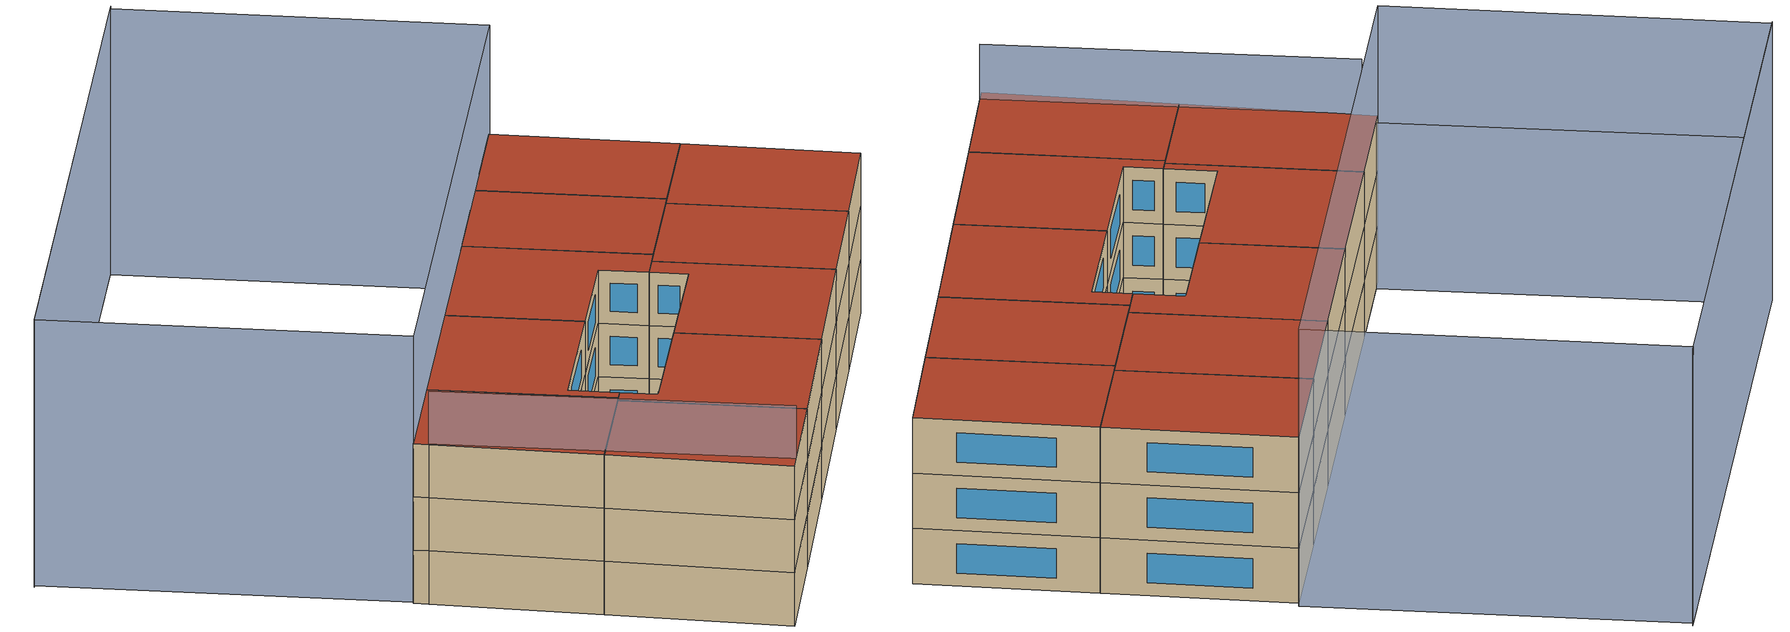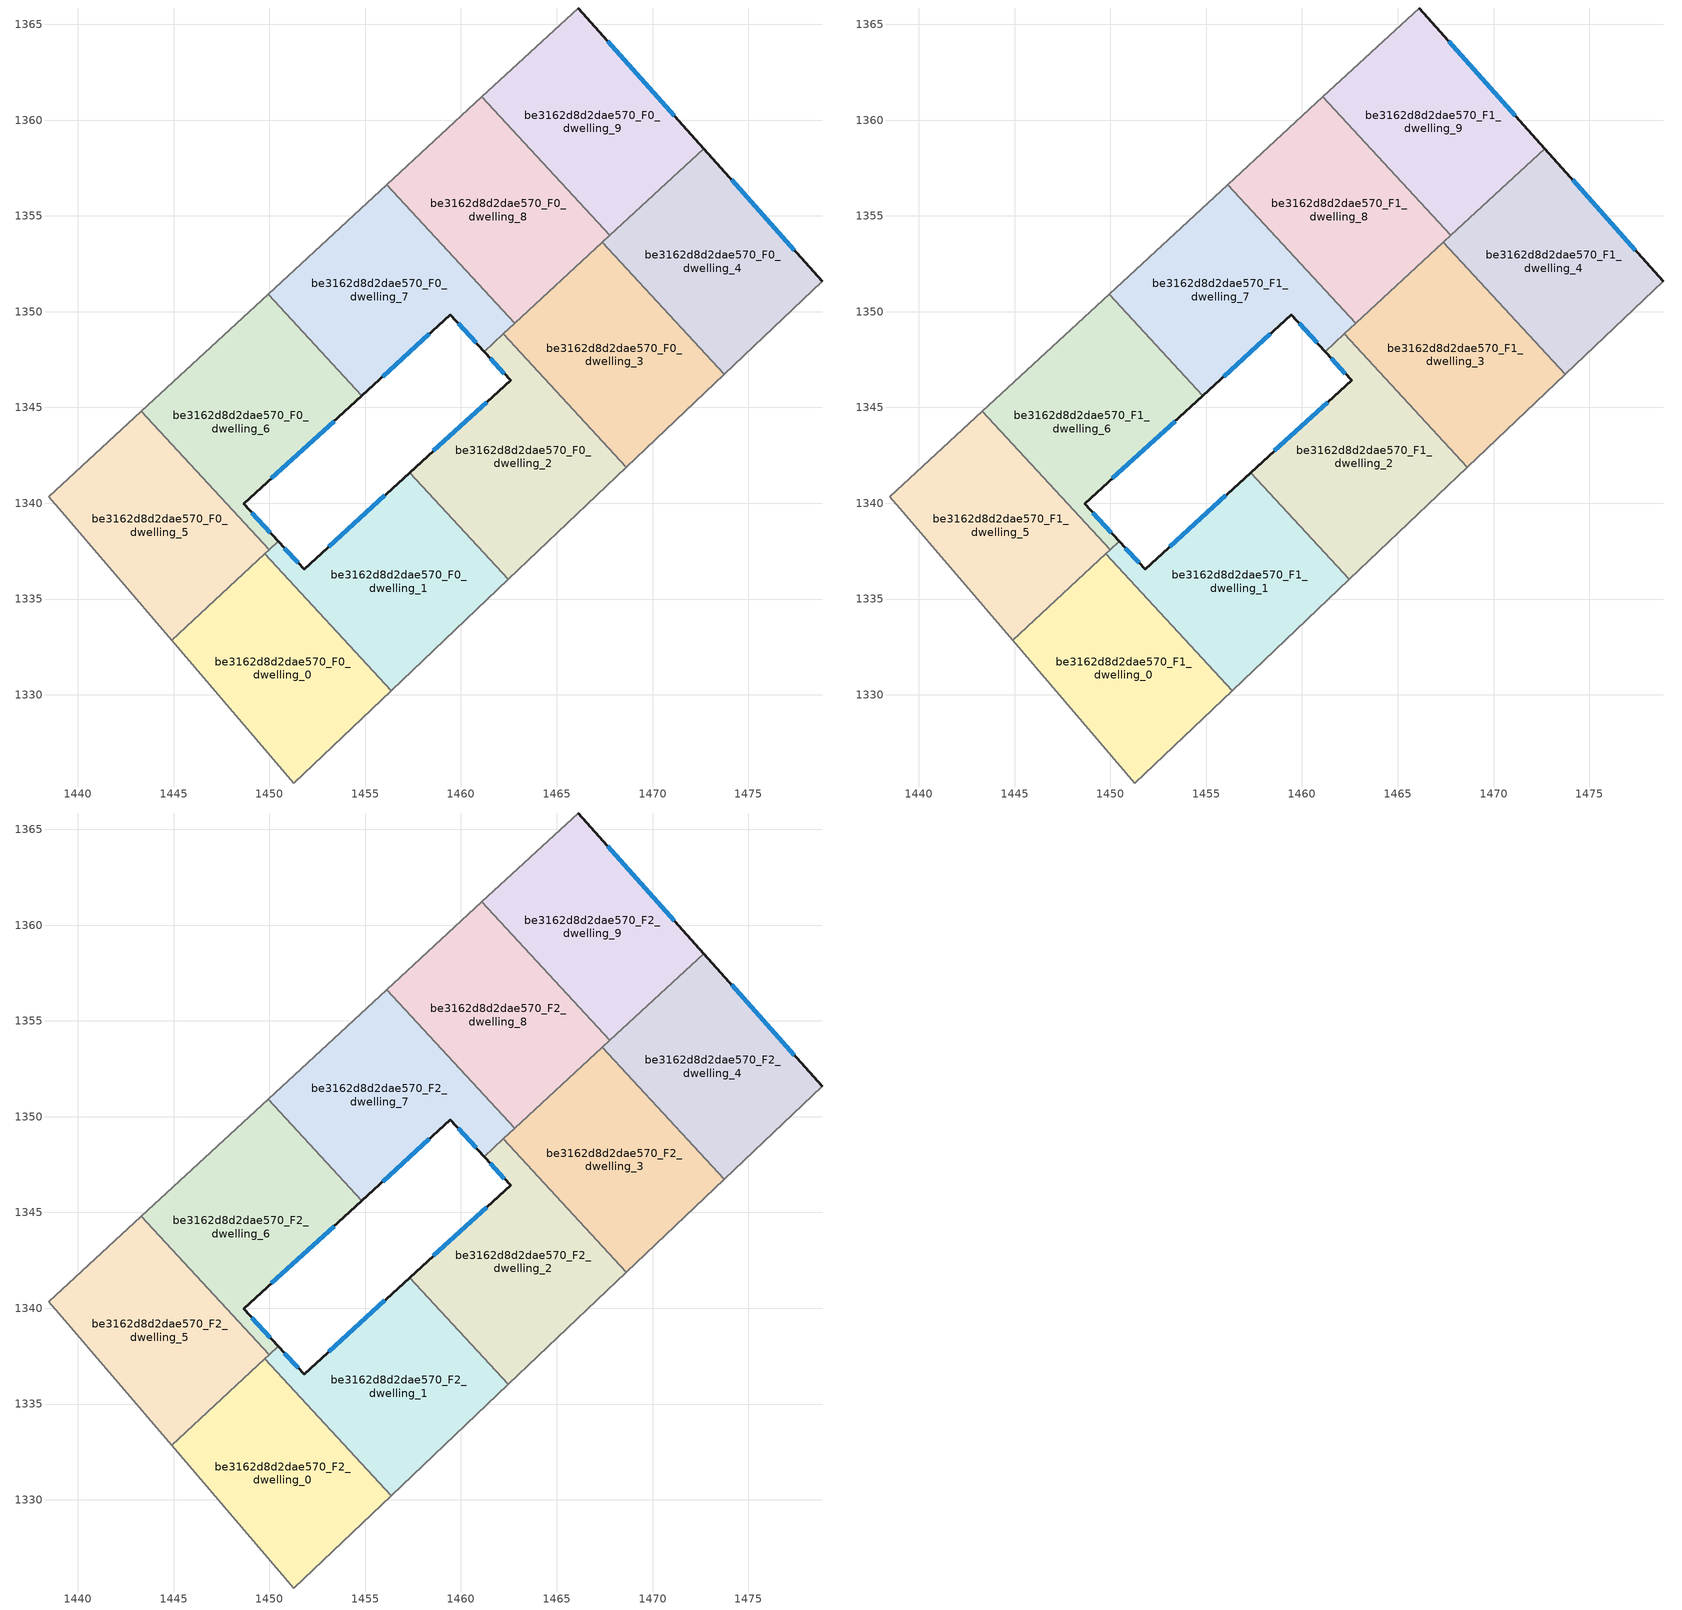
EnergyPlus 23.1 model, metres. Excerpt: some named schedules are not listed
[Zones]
be3162d8d2dae570_F0_dwelling_0
 floor ground (EU_floor_Construction): 1449.77,1337.36 1456.36,1330.22 1451.28,1325.4 1444.89,1332.86 z0
 wall adiabatic (EU_wall_Construction): 1444.89,1332.86 1451.28,1325.4 1456.36,1330.22 z0:3
 wall to be3162d8d2dae570_F0_dwelling_1 (EU_wall_Construction): 1456.36,1330.22 1449.77,1337.36 z0:3
 wall to be3162d8d2dae570_F0_dwelling_5 (EU_wall_Construction): 1449.76,1337.36 1444.89,1332.86 z0:3
be3162d8d2dae570_F0_dwelling_1
 floor ground (EU_floor_Construction): 1457.33,1341.6 1462.47,1336.02 1456.36,1330.22 1449.77,1337.36 1450.47,1338.01 1451.81,1336.55 z0
 wall outside (EU_wall_Construction): 1457.33,1341.6 1451.81,1336.55 1450.47,1338.01 z0:3
 wall to be3162d8d2dae570_F0_dwelling_2 (EU_wall_Construction): 1462.47,1336.02 1457.33,1341.6 z0:3
 wall adiabatic (EU_wall_Construction): 1456.36,1330.22 1462.47,1336.02 z0:3
 wall to be3162d8d2dae570_F0_dwelling_6 (EU_wall_Construction): 1450.47,1338.01 1449.99,1337.57 z0:3
 wall to be3162d8d2dae570_F0_dwelling_5 (EU_wall_Construction): 1449.99,1337.57 1449.76,1337.36 z0:3
 window (EU_Window_Construction): 1451.49,1336.89 1450.78,1337.67 / 1456.03,1340.41 1453.1,1337.74 z0.7:2.3
be3162d8d2dae570_F0_dwelling_2
 floor ground (EU_floor_Construction): 1462.2,1348.84 1468.63,1341.87 1462.47,1336.02 1457.33,1341.6 1462.59,1346.41 1461.2,1347.92 z0
 wall outside (EU_wall_Construction): 1461.2,1347.92 1462.59,1346.41 1457.33,1341.6 z0:3
 wall to be3162d8d2dae570_F0_dwelling_3 (EU_wall_Construction): 1468.63,1341.87 1462.2,1348.84 z0:3
 wall adiabatic (EU_wall_Construction): 1462.47,1336.02 1468.63,1341.87 z0:3
 wall to be3162d8d2dae570_F0_dwelling_7 (EU_wall_Construction): 1462.2,1348.84 1461.2,1347.92 z0:3
 window (EU_Window_Construction): 1461.35,1345.28 1458.56,1342.73 / 1461.53,1347.56 1462.26,1346.77 z0.7:2.3
be3162d8d2dae570_F0_dwelling_3
 floor ground (EU_floor_Construction): 1467.38,1353.62 1473.75,1346.73 1468.63,1341.87 1462.2,1348.84 z0
 wall to be3162d8d2dae570_F0_dwelling_4 (EU_wall_Construction): 1473.75,1346.73 1467.38,1353.62 z0:3
 wall adiabatic (EU_wall_Construction): 1468.63,1341.87 1473.75,1346.73 z0:3
 wall to be3162d8d2dae570_F0_dwelling_8 (EU_wall_Construction): 1467.38,1353.62 1462.8,1349.4 z0:3
 wall to be3162d8d2dae570_F0_dwelling_7 (EU_wall_Construction): 1462.8,1349.39 1462.2,1348.84 z0:3
be3162d8d2dae570_F0_dwelling_4
 floor ground (EU_floor_Construction): 1472.67,1358.51 1478.86,1351.58 1473.75,1346.73 1467.38,1353.62 z0
 wall outside (EU_wall_Construction): 1478.86,1351.58 1472.67,1358.51 z0:3
 wall adiabatic (EU_wall_Construction): 1473.75,1346.73 1478.86,1351.58 z0:3
 wall to be3162d8d2dae570_F0_dwelling_9 (EU_wall_Construction): 1472.67,1358.51 1467.77,1353.98 z0:3
 wall to be3162d8d2dae570_F0_dwelling_8 (EU_wall_Construction): 1467.77,1353.98 1467.38,1353.62 z0:3
 window (EU_Window_Construction): 1477.41,1353.21 1474.12,1356.88 z0.7:2.3
be3162d8d2dae570_F0_dwelling_5
 floor ground (EU_floor_Construction): 1443.31,1344.8 1449.99,1337.57 1444.89,1332.86 1439,1339.74 1438.48,1340.34 z0
 wall adiabatic (EU_wall_Construction): 1443.31,1344.8 1438.48,1340.34 1439,1339.74 1444.89,1332.86 z0:3
 wall to be3162d8d2dae570_F0_dwelling_6 (EU_wall_Construction): 1449.99,1337.57 1443.31,1344.8 z0:3
be3162d8d2dae570_F0_dwelling_6
 floor ground (EU_floor_Construction): 1449.93,1350.92 1454.83,1345.62 1448.66,1339.98 1450.47,1338.01 1449.99,1337.57 1443.31,1344.8 z0
 wall outside (EU_wall_Construction): 1450.47,1338.01 1448.66,1339.98 1454.83,1345.62 z0:3
 wall adiabatic (EU_wall_Construction): 1449.93,1350.92 1443.31,1344.8 z0:3
 wall to be3162d8d2dae570_F0_dwelling_7 (EU_wall_Construction): 1454.83,1345.62 1449.93,1350.92 z0:3
 window (EU_Window_Construction): 1450.05,1338.47 1449.09,1339.51 / 1450.11,1341.3 1453.38,1344.29 z0.7:2.3
be3162d8d2dae570_F0_dwelling_7
 floor ground (EU_floor_Construction): 1456.12,1356.63 1462.8,1349.39 1461.2,1347.92 1459.43,1349.84 1454.83,1345.62 1449.93,1350.92 z0
 wall outside (EU_wall_Construction): 1454.83,1345.62 1459.43,1349.84 1461.2,1347.92 z0:3
 wall adiabatic (EU_wall_Construction): 1456.12,1356.63 1449.93,1350.92 z0:3
 wall to be3162d8d2dae570_F0_dwelling_8 (EU_wall_Construction): 1462.8,1349.39 1456.12,1356.63 z0:3
 window (EU_Window_Construction): 1459.85,1349.39 1460.79,1348.37 / 1455.91,1346.61 1458.35,1348.85 z0.7:2.3
be3162d8d2dae570_F0_dwelling_8
 floor ground (EU_floor_Construction): 1461.09,1361.21 1467.77,1353.98 1462.8,1349.39 1456.12,1356.63 z0
 wall adiabatic (EU_wall_Construction): 1461.09,1361.21 1456.12,1356.63 z0:3
 wall to be3162d8d2dae570_F0_dwelling_9 (EU_wall_Construction): 1467.77,1353.98 1461.09,1361.21 z0:3
be3162d8d2dae570_F0_dwelling_9
 floor ground (EU_floor_Construction): 1466.11,1365.85 1472.67,1358.51 1467.77,1353.98 1461.09,1361.21 z0
 wall outside (EU_wall_Construction): 1472.67,1358.51 1466.11,1365.85 z0:3
 wall adiabatic (EU_wall_Construction): 1466.11,1365.85 1461.09,1361.21 z0:3
 window (EU_Window_Construction): 1471.13,1360.23 1467.65,1364.13 z0.7:2.3
be3162d8d2dae570_F1_dwelling_0
 floor to be3162d8d2dae570_F0_dwelling_0 (EU_floor_Construction): 1449.77,1337.36 1456.36,1330.22 1451.28,1325.4 1444.89,1332.86 z3
 wall adiabatic (EU_wall_Construction): 1444.89,1332.86 1451.28,1325.4 1456.36,1330.22 z3:6
 wall to be3162d8d2dae570_F1_dwelling_1 (EU_wall_Construction): 1456.36,1330.22 1449.77,1337.36 z3:6
 wall to be3162d8d2dae570_F1_dwelling_5 (EU_wall_Construction): 1449.76,1337.36 1444.89,1332.86 z3:6
be3162d8d2dae570_F1_dwelling_1
 floor to be3162d8d2dae570_F0_dwelling_1 (EU_floor_Construction): 1457.33,1341.6 1462.47,1336.02 1456.36,1330.22 1449.77,1337.36 1450.47,1338.01 1451.81,1336.55 z3
 wall outside (EU_wall_Construction): 1457.33,1341.6 1451.81,1336.55 1450.47,1338.01 z3:6
 wall to be3162d8d2dae570_F1_dwelling_2 (EU_wall_Construction): 1462.47,1336.02 1457.33,1341.6 z3:6
 wall adiabatic (EU_wall_Construction): 1456.36,1330.22 1462.47,1336.02 z3:6
 wall to be3162d8d2dae570_F1_dwelling_6 (EU_wall_Construction): 1450.47,1338.01 1449.99,1337.57 z3:6
 wall to be3162d8d2dae570_F1_dwelling_5 (EU_wall_Construction): 1449.99,1337.57 1449.76,1337.36 z3:6
 window (EU_Window_Construction): 1451.49,1336.89 1450.78,1337.67 / 1456.03,1340.41 1453.1,1337.74 z3.7:5.3
be3162d8d2dae570_F1_dwelling_2
 floor to be3162d8d2dae570_F0_dwelling_2 (EU_floor_Construction): 1462.2,1348.84 1468.63,1341.87 1462.47,1336.02 1457.33,1341.6 1462.59,1346.41 1461.2,1347.92 z3
 wall outside (EU_wall_Construction): 1461.2,1347.92 1462.59,1346.41 1457.33,1341.6 z3:6
 wall to be3162d8d2dae570_F1_dwelling_3 (EU_wall_Construction): 1468.63,1341.87 1462.2,1348.84 z3:6
 wall adiabatic (EU_wall_Construction): 1462.47,1336.02 1468.63,1341.87 z3:6
 wall to be3162d8d2dae570_F1_dwelling_7 (EU_wall_Construction): 1462.2,1348.84 1461.2,1347.92 z3:6
 window (EU_Window_Construction): 1461.35,1345.28 1458.56,1342.73 / 1461.53,1347.56 1462.26,1346.77 z3.7:5.3
be3162d8d2dae570_F1_dwelling_3
 floor to be3162d8d2dae570_F0_dwelling_3 (EU_floor_Construction): 1467.38,1353.62 1473.75,1346.73 1468.63,1341.87 1462.2,1348.84 z3
 wall to be3162d8d2dae570_F1_dwelling_4 (EU_wall_Construction): 1473.75,1346.73 1467.38,1353.62 z3:6
 wall adiabatic (EU_wall_Construction): 1468.63,1341.87 1473.75,1346.73 z3:6
 wall to be3162d8d2dae570_F1_dwelling_8 (EU_wall_Construction): 1467.38,1353.62 1462.8,1349.4 z3:6
 wall to be3162d8d2dae570_F1_dwelling_7 (EU_wall_Construction): 1462.8,1349.39 1462.2,1348.84 z3:6
be3162d8d2dae570_F1_dwelling_4
 floor to be3162d8d2dae570_F0_dwelling_4 (EU_floor_Construction): 1472.67,1358.51 1478.86,1351.58 1473.75,1346.73 1467.38,1353.62 z3
 wall outside (EU_wall_Construction): 1478.86,1351.58 1472.67,1358.51 z3:6
 wall adiabatic (EU_wall_Construction): 1473.75,1346.73 1478.86,1351.58 z3:6
 wall to be3162d8d2dae570_F1_dwelling_9 (EU_wall_Construction): 1472.67,1358.51 1467.77,1353.98 z3:6
 wall to be3162d8d2dae570_F1_dwelling_8 (EU_wall_Construction): 1467.77,1353.98 1467.38,1353.62 z3:6
 window (EU_Window_Construction): 1477.41,1353.21 1474.12,1356.88 z3.7:5.3
be3162d8d2dae570_F1_dwelling_5
 floor to be3162d8d2dae570_F0_dwelling_5 (EU_floor_Construction): 1443.31,1344.8 1449.99,1337.57 1444.89,1332.86 1439,1339.74 1438.48,1340.34 z3
 wall adiabatic (EU_wall_Construction): 1443.31,1344.8 1438.48,1340.34 1439,1339.74 1444.89,1332.86 z3:6
 wall to be3162d8d2dae570_F1_dwelling_6 (EU_wall_Construction): 1449.99,1337.57 1443.31,1344.8 z3:6
be3162d8d2dae570_F1_dwelling_6
 floor to be3162d8d2dae570_F0_dwelling_6 (EU_floor_Construction): 1449.93,1350.92 1454.83,1345.62 1448.66,1339.98 1450.47,1338.01 1449.99,1337.57 1443.31,1344.8 z3
 wall outside (EU_wall_Construction): 1450.47,1338.01 1448.66,1339.98 1454.83,1345.62 z3:6
 wall adiabatic (EU_wall_Construction): 1449.93,1350.92 1443.31,1344.8 z3:6
 wall to be3162d8d2dae570_F1_dwelling_7 (EU_wall_Construction): 1454.83,1345.62 1449.93,1350.92 z3:6
 window (EU_Window_Construction): 1450.05,1338.47 1449.09,1339.51 / 1450.11,1341.3 1453.38,1344.29 z3.7:5.3
be3162d8d2dae570_F1_dwelling_7
 floor to be3162d8d2dae570_F0_dwelling_7 (EU_floor_Construction): 1456.12,1356.63 1462.8,1349.39 1461.2,1347.92 1459.43,1349.84 1454.83,1345.62 1449.93,1350.92 z3
 wall outside (EU_wall_Construction): 1454.83,1345.62 1459.43,1349.84 1461.2,1347.92 z3:6
 wall adiabatic (EU_wall_Construction): 1456.12,1356.63 1449.93,1350.92 z3:6
 wall to be3162d8d2dae570_F1_dwelling_8 (EU_wall_Construction): 1462.8,1349.39 1456.12,1356.63 z3:6
 window (EU_Window_Construction): 1459.85,1349.39 1460.79,1348.37 / 1455.91,1346.61 1458.35,1348.85 z3.7:5.3
be3162d8d2dae570_F1_dwelling_8
 floor to be3162d8d2dae570_F0_dwelling_8 (EU_floor_Construction): 1461.09,1361.21 1467.77,1353.98 1462.8,1349.39 1456.12,1356.63 z3
 wall adiabatic (EU_wall_Construction): 1461.09,1361.21 1456.12,1356.63 z3:6
 wall to be3162d8d2dae570_F1_dwelling_9 (EU_wall_Construction): 1467.77,1353.98 1461.09,1361.21 z3:6
be3162d8d2dae570_F1_dwelling_9
 floor to be3162d8d2dae570_F0_dwelling_9 (EU_floor_Construction): 1466.11,1365.85 1472.67,1358.51 1467.77,1353.98 1461.09,1361.21 z3
 wall outside (EU_wall_Construction): 1472.67,1358.51 1466.11,1365.85 z3:6
 wall adiabatic (EU_wall_Construction): 1466.11,1365.85 1461.09,1361.21 z3:6
 window (EU_Window_Construction): 1471.13,1360.23 1467.65,1364.13 z3.7:5.3
be3162d8d2dae570_F2_dwelling_0
 floor to be3162d8d2dae570_F1_dwelling_0 (EU_floor_Construction): 1449.77,1337.36 1456.36,1330.22 1451.28,1325.4 1444.89,1332.86 z6
 wall adiabatic (EU_wall_Construction): 1444.89,1332.86 1451.28,1325.4 1456.36,1330.22 z6:9
 wall to be3162d8d2dae570_F2_dwelling_1 (EU_wall_Construction): 1456.36,1330.22 1449.77,1337.36 z6:9
 wall to be3162d8d2dae570_F2_dwelling_5 (EU_wall_Construction): 1449.76,1337.36 1444.89,1332.86 z6:9
 roof outside (EU_roof_Construction): 1456.36,1330.22 1449.77,1337.36 1444.89,1332.86 1451.28,1325.4 z9
be3162d8d2dae570_F2_dwelling_1
 floor to be3162d8d2dae570_F1_dwelling_1 (EU_floor_Construction): 1457.33,1341.6 1462.47,1336.02 1456.36,1330.22 1449.77,1337.36 1450.47,1338.01 1451.81,1336.55 z6
 wall outside (EU_wall_Construction): 1457.33,1341.6 1451.81,1336.55 1450.47,1338.01 z6:9
 wall to be3162d8d2dae570_F2_dwelling_2 (EU_wall_Construction): 1462.47,1336.02 1457.33,1341.6 z6:9
 wall adiabatic (EU_wall_Construction): 1456.36,1330.22 1462.47,1336.02 z6:9
 wall to be3162d8d2dae570_F2_dwelling_6 (EU_wall_Construction): 1450.47,1338.01 1449.99,1337.57 z6:9
 wall to be3162d8d2dae570_F2_dwelling_5 (EU_wall_Construction): 1449.99,1337.57 1449.76,1337.36 z6:9
 window (EU_Window_Construction): 1451.49,1336.89 1450.78,1337.67 / 1456.03,1340.41 1453.1,1337.74 z6.7:8.3
 roof outside (EU_roof_Construction): 1462.47,1336.02 1457.33,1341.6 1451.81,1336.55 1450.47,1338.01 1449.77,1337.36 1456.36,1330.22 z9
be3162d8d2dae570_F2_dwelling_2
 floor to be3162d8d2dae570_F1_dwelling_2 (EU_floor_Construction): 1462.2,1348.84 1468.63,1341.87 1462.47,1336.02 1457.33,1341.6 1462.59,1346.41 1461.2,1347.92 z6
 wall outside (EU_wall_Construction): 1461.2,1347.92 1462.59,1346.41 1457.33,1341.6 z6:9
 wall to be3162d8d2dae570_F2_dwelling_3 (EU_wall_Construction): 1468.63,1341.87 1462.2,1348.84 z6:9
 wall adiabatic (EU_wall_Construction): 1462.47,1336.02 1468.63,1341.87 z6:9
 wall to be3162d8d2dae570_F2_dwelling_7 (EU_wall_Construction): 1462.2,1348.84 1461.2,1347.92 z6:9
 window (EU_Window_Construction): 1461.35,1345.28 1458.56,1342.73 / 1461.53,1347.56 1462.26,1346.77 z6.7:8.3
 roof outside (EU_roof_Construction): 1468.63,1341.87 1462.2,1348.84 1461.2,1347.92 1462.59,1346.41 1457.33,1341.6 1462.47,1336.02 z9
be3162d8d2dae570_F2_dwelling_3
 floor to be3162d8d2dae570_F1_dwelling_3 (EU_floor_Construction): 1467.38,1353.62 1473.75,1346.73 1468.63,1341.87 1462.2,1348.84 z6
 wall to be3162d8d2dae570_F2_dwelling_4 (EU_wall_Construction): 1473.75,1346.73 1467.38,1353.62 z6:9
 wall adiabatic (EU_wall_Construction): 1468.63,1341.87 1473.75,1346.73 z6:9
 wall to be3162d8d2dae570_F2_dwelling_8 (EU_wall_Construction): 1467.38,1353.62 1462.8,1349.4 z6:9
 wall to be3162d8d2dae570_F2_dwelling_7 (EU_wall_Construction): 1462.8,1349.39 1462.2,1348.84 z6:9
 roof outside (EU_roof_Construction): 1473.75,1346.73 1467.38,1353.62 1462.2,1348.84 1468.63,1341.87 z9
be3162d8d2dae570_F2_dwelling_4
 floor to be3162d8d2dae570_F1_dwelling_4 (EU_floor_Construction): 1472.67,1358.51 1478.86,1351.58 1473.75,1346.73 1467.38,1353.62 z6
 wall outside (EU_wall_Construction): 1478.86,1351.58 1472.67,1358.51 z6:9
 wall adiabatic (EU_wall_Construction): 1473.75,1346.73 1478.86,1351.58 z6:9
 wall to be3162d8d2dae570_F2_dwelling_9 (EU_wall_Construction): 1472.67,1358.51 1467.77,1353.98 z6:9
 wall to be3162d8d2dae570_F2_dwelling_8 (EU_wall_Construction): 1467.77,1353.98 1467.38,1353.62 z6:9
 window (EU_Window_Construction): 1477.41,1353.21 1474.12,1356.88 z6.7:8.3
 roof outside (EU_roof_Construction): 1478.86,1351.58 1472.67,1358.51 1467.38,1353.62 1473.75,1346.73 z9
be3162d8d2dae570_F2_dwelling_5
 floor to be3162d8d2dae570_F1_dwelling_5 (EU_floor_Construction): 1443.31,1344.8 1449.99,1337.57 1444.89,1332.86 1439,1339.74 1438.48,1340.34 z6
 wall adiabatic (EU_wall_Construction): 1443.31,1344.8 1438.48,1340.34 1439,1339.74 1444.89,1332.86 z6:9
 wall to be3162d8d2dae570_F2_dwelling_6 (EU_wall_Construction): 1449.99,1337.57 1443.31,1344.8 z6:9
 roof outside (EU_roof_Construction): 1449.99,1337.57 1443.31,1344.8 1438.48,1340.34 1439,1339.74 1444.89,1332.86 z9
be3162d8d2dae570_F2_dwelling_6
 floor to be3162d8d2dae570_F1_dwelling_6 (EU_floor_Construction): 1449.93,1350.92 1454.83,1345.62 1448.66,1339.98 1450.47,1338.01 1449.99,1337.57 1443.31,1344.8 z6
 wall outside (EU_wall_Construction): 1450.47,1338.01 1448.66,1339.98 1454.83,1345.62 z6:9
 wall adiabatic (EU_wall_Construction): 1449.93,1350.92 1443.31,1344.8 z6:9
 wall to be3162d8d2dae570_F2_dwelling_7 (EU_wall_Construction): 1454.83,1345.62 1449.93,1350.92 z6:9
 window (EU_Window_Construction): 1450.05,1338.47 1449.09,1339.51 / 1450.11,1341.3 1453.38,1344.29 z6.7:8.3
 roof outside (EU_roof_Construction): 1450.47,1338.01 1448.66,1339.98 1454.83,1345.62 1449.93,1350.92 1443.31,1344.8 1449.99,1337.57 z9
be3162d8d2dae570_F2_dwelling_7
 floor to be3162d8d2dae570_F1_dwelling_7 (EU_floor_Construction): 1456.12,1356.63 1462.8,1349.39 1461.2,1347.92 1459.43,1349.84 1454.83,1345.62 1449.93,1350.92 z6
 wall outside (EU_wall_Construction): 1454.83,1345.62 1459.43,1349.84 1461.2,1347.92 z6:9
 wall adiabatic (EU_wall_Construction): 1456.12,1356.63 1449.93,1350.92 z6:9
 wall to be3162d8d2dae570_F2_dwelling_8 (EU_wall_Construction): 1462.8,1349.39 1456.12,1356.63 z6:9
 window (EU_Window_Construction): 1459.85,1349.39 1460.79,1348.37 / 1455.91,1346.61 1458.35,1348.85 z6.7:8.3
 roof outside (EU_roof_Construction): 1461.2,1347.92 1462.8,1349.39 1456.12,1356.63 1449.93,1350.92 1454.83,1345.62 1459.43,1349.84 z9
be3162d8d2dae570_F2_dwelling_8
 floor to be3162d8d2dae570_F1_dwelling_8 (EU_floor_Construction): 1461.09,1361.21 1467.77,1353.98 1462.8,1349.39 1456.12,1356.63 z6
 wall adiabatic (EU_wall_Construction): 1461.09,1361.21 1456.12,1356.63 z6:9
 wall to be3162d8d2dae570_F2_dwelling_9 (EU_wall_Construction): 1467.77,1353.98 1461.09,1361.21 z6:9
 roof outside (EU_roof_Construction): 1467.77,1353.98 1461.09,1361.21 1456.12,1356.63 1462.8,1349.39 z9
be3162d8d2dae570_F2_dwelling_9
 floor to be3162d8d2dae570_F1_dwelling_9 (EU_floor_Construction): 1466.11,1365.85 1472.67,1358.51 1467.77,1353.98 1461.09,1361.21 z6
 wall outside (EU_wall_Construction): 1472.67,1358.51 1466.11,1365.85 z6:9
 wall adiabatic (EU_wall_Construction): 1466.11,1365.85 1461.09,1361.21 z6:9
 window (EU_Window_Construction): 1471.13,1360.23 1467.65,1364.13 z6.7:8.3
 roof outside (EU_roof_Construction): 1472.67,1358.51 1466.11,1365.85 1461.09,1361.21 1467.77,1353.98 z9
shading: 1439,1339.74 1451.93,1326 z0:12; 1426.44,1354.41 1439.94,1340.02 z0:9; 1453.35,1380.6 1425.24,1354.63 / 1466.34,1366.07 1438.57,1340.42 / 1438.57,1340.42 1425.35,1354.74 / 1425.35,1354.74 1453.12,1380.39 / 1453.12,1380.39 1466.34,1366.07 z0:15
[Building]
EU S2 Campaign: North Axis=0; Terrain=City; Solar Distribution=FullExterior
[Site:Location]
Budapest.Ferenc.Liszt.Intl.AP: Latitude=47.437; Longitude=19.256; Time Zone=1; Elevation=185
[SizingPeriod:WeatherFileDays]
AnnualSizingPeriod: Begin Month=1; Begin Day of Month=1; End Month=12; End Day of Month=31; Day of Week for Start Day=Monday; Use Weather File Daylight Saving Period=No; Use Weather File Rain and Snow Indicators=No
[MATERIAL]
EU_InternalMass_Material: Roughness=MediumRough; Thickness=0.1; Conductivity=1; Density=1800; Specific Heat=900; Thermal Absorptance=0.9; Solar Absorptance=0.7; Visible Absorptance=0.7
[MATERIAL:NOMASS] Roughness=MediumRough; Thermal Absorptance=0.9; Solar Absorptance=0.7; Visible Absorptance=0.7
Name | Thermal Resistance
EU_wall_NoMass | 0.832559
EU_roof_NoMass | 1.39638
EU_floor_NoMass | 0.872794
[WINDOWMATERIAL:SIMPLEGLAZINGSYSTEM]
EU_Window_SimpleGlazing: UFactor=2.79869; Solar Heat Gain Coefficient=0.75; Visible Transmittance=0.75
[CONSTRUCTION]
EU_wall_Construction: EU_wall_NoMass
EU_roof_Construction: EU_roof_NoMass
EU_floor_Construction: EU_floor_NoMass
EU_Window_Construction: EU_Window_SimpleGlazing
EU_InternalMass_Construction: EU_InternalMass_Material
[ZONE] Type=1; Multiplier=1; Ceiling Height=autocalculate; Floor Area=autocalculate; Part of Total Floor Area=Yes
Name | Volume
be3162d8d2dae570_F0_dwelling_0; be3162d8d2dae570_F1_dwelling_0; be3162d8d2dae570_F2_dwelling_0 | 199.596
be3162d8d2dae570_F0_dwelling_1; be3162d8d2dae570_F1_dwelling_1; be3162d8d2dae570_F2_dwelling_1 | 199.599
be3162d8d2dae570_F0_dwelling_2; be3162d8d2dae570_F1_dwelling_2; be3162d8d2dae570_F2_dwelling_2 | 199.601
be3162d8d2dae570_F0_dwelling_3; be3162d8d2dae570_F1_dwelling_3; be3162d8d2dae570_F2_dwelling_3 | 199.616
be3162d8d2dae570_F0_dwelling_4; be3162d8d2dae570_F1_dwelling_4; be3162d8d2dae570_F2_dwelling_4 | 199.608
be3162d8d2dae570_F0_dwelling_5; be3162d8d2dae570_F1_dwelling_5; be3162d8d2dae570_F2_dwelling_5 | 199.575
be3162d8d2dae570_F0_dwelling_6; be3162d8d2dae570_F1_dwelling_6; be3162d8d2dae570_F2_dwelling_6 | 199.62
be3162d8d2dae570_F0_dwelling_7; be3162d8d2dae570_F1_dwelling_7; be3162d8d2dae570_F2_dwelling_7 | 199.598
be3162d8d2dae570_F0_dwelling_8; be3162d8d2dae570_F1_dwelling_8; be3162d8d2dae570_F2_dwelling_8 | 199.593
be3162d8d2dae570_F0_dwelling_9; be3162d8d2dae570_F1_dwelling_9; be3162d8d2dae570_F2_dwelling_9 | 199.603
[INTERNALMASS] Construction=EU_InternalMass_Construction
Name | Zone or ZoneList | Surface Area
be3162d8d2dae570_F0_dwelling_0_EU_InternalMass | be3162d8d2dae570_F0_dwelling_0 | 66.5322
be3162d8d2dae570_F0_dwelling_1_EU_InternalMass | be3162d8d2dae570_F0_dwelling_1 | 66.533
be3162d8d2dae570_F0_dwelling_2_EU_InternalMass | be3162d8d2dae570_F0_dwelling_2 | 66.5335
be3162d8d2dae570_F0_dwelling_3_EU_InternalMass | be3162d8d2dae570_F0_dwelling_3 | 66.5388
be3162d8d2dae570_F0_dwelling_4_EU_InternalMass | be3162d8d2dae570_F0_dwelling_4 | 66.536
be3162d8d2dae570_F0_dwelling_5_EU_InternalMass | be3162d8d2dae570_F0_dwelling_5 | 66.5251
be3162d8d2dae570_F0_dwelling_6_EU_InternalMass | be3162d8d2dae570_F0_dwelling_6 | 66.54
be3162d8d2dae570_F0_dwelling_7_EU_InternalMass | be3162d8d2dae570_F0_dwelling_7 | 66.5325
be3162d8d2dae570_F0_dwelling_8_EU_InternalMass | be3162d8d2dae570_F0_dwelling_8 | 66.5307
be3162d8d2dae570_F0_dwelling_9_EU_InternalMass | be3162d8d2dae570_F0_dwelling_9 | 66.5346
be3162d8d2dae570_F1_dwelling_0_EU_InternalMass | be3162d8d2dae570_F1_dwelling_0 | 66.5322
be3162d8d2dae570_F1_dwelling_1_EU_InternalMass | be3162d8d2dae570_F1_dwelling_1 | 66.533
be3162d8d2dae570_F1_dwelling_2_EU_InternalMass | be3162d8d2dae570_F1_dwelling_2 | 66.5335
be3162d8d2dae570_F1_dwelling_3_EU_InternalMass | be3162d8d2dae570_F1_dwelling_3 | 66.5388
be3162d8d2dae570_F1_dwelling_4_EU_InternalMass | be3162d8d2dae570_F1_dwelling_4 | 66.536
be3162d8d2dae570_F1_dwelling_5_EU_InternalMass | be3162d8d2dae570_F1_dwelling_5 | 66.5251
be3162d8d2dae570_F1_dwelling_6_EU_InternalMass | be3162d8d2dae570_F1_dwelling_6 | 66.54
be3162d8d2dae570_F1_dwelling_7_EU_InternalMass | be3162d8d2dae570_F1_dwelling_7 | 66.5325
be3162d8d2dae570_F1_dwelling_8_EU_InternalMass | be3162d8d2dae570_F1_dwelling_8 | 66.5307
be3162d8d2dae570_F1_dwelling_9_EU_InternalMass | be3162d8d2dae570_F1_dwelling_9 | 66.5346
be3162d8d2dae570_F2_dwelling_0_EU_InternalMass | be3162d8d2dae570_F2_dwelling_0 | 66.5322
be3162d8d2dae570_F2_dwelling_1_EU_InternalMass | be3162d8d2dae570_F2_dwelling_1 | 66.533
be3162d8d2dae570_F2_dwelling_2_EU_InternalMass | be3162d8d2dae570_F2_dwelling_2 | 66.5335
be3162d8d2dae570_F2_dwelling_3_EU_InternalMass | be3162d8d2dae570_F2_dwelling_3 | 66.5388
be3162d8d2dae570_F2_dwelling_4_EU_InternalMass | be3162d8d2dae570_F2_dwelling_4 | 66.536
be3162d8d2dae570_F2_dwelling_5_EU_InternalMass | be3162d8d2dae570_F2_dwelling_5 | 66.5251
be3162d8d2dae570_F2_dwelling_6_EU_InternalMass | be3162d8d2dae570_F2_dwelling_6 | 66.54
be3162d8d2dae570_F2_dwelling_7_EU_InternalMass | be3162d8d2dae570_F2_dwelling_7 | 66.5325
be3162d8d2dae570_F2_dwelling_8_EU_InternalMass | be3162d8d2dae570_F2_dwelling_8 | 66.5307
be3162d8d2dae570_F2_dwelling_9_EU_InternalMass | be3162d8d2dae570_F2_dwelling_9 | 66.5346
[OTHEREQUIPMENT] Fuel Type=Electricity; Design Level Calculation Method=Watts/Area; Power per Zone Floor Area=1; Fraction Latent=0; Fraction Radiant=0; Fraction Lost=0; Carbon Dioxide Generation Rate=0; EndUse Subcategory=EU_Step8_InternalGains
Name | Zone or ZoneList or Space or SpaceList | Schedule
EU_Step8_InternalGain_be3162d8d2dae570_F0_dwelling_0_f000 | be3162d8d2dae570_F0_dwelling_0 | EU_Step8_GainSchedule_be3162d8d2dae570_F0_dwelling_0_f000
EU_Step8_InternalGain_be3162d8d2dae570_F0_dwelling_1_f000 | be3162d8d2dae570_F0_dwelling_1 | EU_Step8_GainSchedule_be3162d8d2dae570_F0_dwelling_1_f000
EU_Step8_InternalGain_be3162d8d2dae570_F0_dwelling_2_f000 | be3162d8d2dae570_F0_dwelling_2 | EU_Step8_GainSchedule_be3162d8d2dae570_F0_dwelling_2_f000
EU_Step8_InternalGain_be3162d8d2dae570_F0_dwelling_3_f000 | be3162d8d2dae570_F0_dwelling_3 | EU_Step8_GainSchedule_be3162d8d2dae570_F0_dwelling_3_f000
EU_Step8_InternalGain_be3162d8d2dae570_F0_dwelling_4_f000 | be3162d8d2dae570_F0_dwelling_4 | EU_Step8_GainSchedule_be3162d8d2dae570_F0_dwelling_4_f000
EU_Step8_InternalGain_be3162d8d2dae570_F0_dwelling_5_f000 | be3162d8d2dae570_F0_dwelling_5 | EU_Step8_GainSchedule_be3162d8d2dae570_F0_dwelling_5_f000
EU_Step8_InternalGain_be3162d8d2dae570_F0_dwelling_6_f000 | be3162d8d2dae570_F0_dwelling_6 | EU_Step8_GainSchedule_be3162d8d2dae570_F0_dwelling_6_f000
EU_Step8_InternalGain_be3162d8d2dae570_F0_dwelling_7_f000 | be3162d8d2dae570_F0_dwelling_7 | EU_Step8_GainSchedule_be3162d8d2dae570_F0_dwelling_7_f000
EU_Step8_InternalGain_be3162d8d2dae570_F0_dwelling_8_f000 | be3162d8d2dae570_F0_dwelling_8 | EU_Step8_GainSchedule_be3162d8d2dae570_F0_dwelling_8_f000
EU_Step8_InternalGain_be3162d8d2dae570_F0_dwelling_9_f000 | be3162d8d2dae570_F0_dwelling_9 | EU_Step8_GainSchedule_be3162d8d2dae570_F0_dwelling_9_f000
EU_Step8_InternalGain_be3162d8d2dae570_F1_dwelling_0_f000 | be3162d8d2dae570_F1_dwelling_0 | EU_Step8_GainSchedule_be3162d8d2dae570_F1_dwelling_0_f000
EU_Step8_InternalGain_be3162d8d2dae570_F1_dwelling_1_f000 | be3162d8d2dae570_F1_dwelling_1 | EU_Step8_GainSchedule_be3162d8d2dae570_F1_dwelling_1_f000
EU_Step8_InternalGain_be3162d8d2dae570_F1_dwelling_2_f000 | be3162d8d2dae570_F1_dwelling_2 | EU_Step8_GainSchedule_be3162d8d2dae570_F1_dwelling_2_f000
EU_Step8_InternalGain_be3162d8d2dae570_F1_dwelling_3_f000 | be3162d8d2dae570_F1_dwelling_3 | EU_Step8_GainSchedule_be3162d8d2dae570_F1_dwelling_3_f000
EU_Step8_InternalGain_be3162d8d2dae570_F1_dwelling_4_f000 | be3162d8d2dae570_F1_dwelling_4 | EU_Step8_GainSchedule_be3162d8d2dae570_F1_dwelling_4_f000
EU_Step8_InternalGain_be3162d8d2dae570_F1_dwelling_5_f000 | be3162d8d2dae570_F1_dwelling_5 | EU_Step8_GainSchedule_be3162d8d2dae570_F1_dwelling_5_f000
EU_Step8_InternalGain_be3162d8d2dae570_F1_dwelling_6_f000 | be3162d8d2dae570_F1_dwelling_6 | EU_Step8_GainSchedule_be3162d8d2dae570_F1_dwelling_6_f000
EU_Step8_InternalGain_be3162d8d2dae570_F1_dwelling_7_f000 | be3162d8d2dae570_F1_dwelling_7 | EU_Step8_GainSchedule_be3162d8d2dae570_F1_dwelling_7_f000
EU_Step8_InternalGain_be3162d8d2dae570_F1_dwelling_8_f000 | be3162d8d2dae570_F1_dwelling_8 | EU_Step8_GainSchedule_be3162d8d2dae570_F1_dwelling_8_f000
EU_Step8_InternalGain_be3162d8d2dae570_F1_dwelling_9_f000 | be3162d8d2dae570_F1_dwelling_9 | EU_Step8_GainSchedule_be3162d8d2dae570_F1_dwelling_9_f000
EU_Step8_InternalGain_be3162d8d2dae570_F2_dwelling_0_f000 | be3162d8d2dae570_F2_dwelling_0 | EU_Step8_GainSchedule_be3162d8d2dae570_F2_dwelling_0_f000
EU_Step8_InternalGain_be3162d8d2dae570_F2_dwelling_1_f000 | be3162d8d2dae570_F2_dwelling_1 | EU_Step8_GainSchedule_be3162d8d2dae570_F2_dwelling_1_f000
EU_Step8_InternalGain_be3162d8d2dae570_F2_dwelling_2_f000 | be3162d8d2dae570_F2_dwelling_2 | EU_Step8_GainSchedule_be3162d8d2dae570_F2_dwelling_2_f000
EU_Step8_InternalGain_be3162d8d2dae570_F2_dwelling_3_f000 | be3162d8d2dae570_F2_dwelling_3 | EU_Step8_GainSchedule_be3162d8d2dae570_F2_dwelling_3_f000
EU_Step8_InternalGain_be3162d8d2dae570_F2_dwelling_4_f000 | be3162d8d2dae570_F2_dwelling_4 | EU_Step8_GainSchedule_be3162d8d2dae570_F2_dwelling_4_f000
EU_Step8_InternalGain_be3162d8d2dae570_F2_dwelling_5_f000 | be3162d8d2dae570_F2_dwelling_5 | EU_Step8_GainSchedule_be3162d8d2dae570_F2_dwelling_5_f000
EU_Step8_InternalGain_be3162d8d2dae570_F2_dwelling_6_f000 | be3162d8d2dae570_F2_dwelling_6 | EU_Step8_GainSchedule_be3162d8d2dae570_F2_dwelling_6_f000
EU_Step8_InternalGain_be3162d8d2dae570_F2_dwelling_7_f000 | be3162d8d2dae570_F2_dwelling_7 | EU_Step8_GainSchedule_be3162d8d2dae570_F2_dwelling_7_f000
EU_Step8_InternalGain_be3162d8d2dae570_F2_dwelling_8_f000 | be3162d8d2dae570_F2_dwelling_8 | EU_Step8_GainSchedule_be3162d8d2dae570_F2_dwelling_8_f000
EU_Step8_InternalGain_be3162d8d2dae570_F2_dwelling_9_f000 | be3162d8d2dae570_F2_dwelling_9 | EU_Step8_GainSchedule_be3162d8d2dae570_F2_dwelling_9_f000
[ZONEVENTILATION:DESIGNFLOWRATE] Schedule=EU_AlwaysOn; Design Flow Rate Calculation Method=AirChanges/Hour; Air Changes per Hour=0.475469; Ventilation Type=Natural; Fan Pressure Rise=0; Fan Total Efficiency=1; Constant Term Coefficient=1; Temperature Term Coefficient=0; Velocity Term Coefficient=0; Velocity Squared Term Coefficient=0; Minimum Indoor Temperature=-100; Maximum Indoor Temperature=100; Delta Temperature=-100; Minimum Outdoor Temperature=-100; Maximum Outdoor Temperature=100; Maximum Wind Speed=40
Name | Zone or ZoneList or Space or SpaceList
EU_ConstantAir_be3162d8d2dae570_F0_dwelling_0 | be3162d8d2dae570_F0_dwelling_0
EU_ConstantAir_be3162d8d2dae570_F0_dwelling_1 | be3162d8d2dae570_F0_dwelling_1
EU_ConstantAir_be3162d8d2dae570_F0_dwelling_2 | be3162d8d2dae570_F0_dwelling_2
EU_ConstantAir_be3162d8d2dae570_F0_dwelling_3 | be3162d8d2dae570_F0_dwelling_3
EU_ConstantAir_be3162d8d2dae570_F0_dwelling_4 | be3162d8d2dae570_F0_dwelling_4
EU_ConstantAir_be3162d8d2dae570_F0_dwelling_5 | be3162d8d2dae570_F0_dwelling_5
EU_ConstantAir_be3162d8d2dae570_F0_dwelling_6 | be3162d8d2dae570_F0_dwelling_6
EU_ConstantAir_be3162d8d2dae570_F0_dwelling_7 | be3162d8d2dae570_F0_dwelling_7
EU_ConstantAir_be3162d8d2dae570_F0_dwelling_8 | be3162d8d2dae570_F0_dwelling_8
EU_ConstantAir_be3162d8d2dae570_F0_dwelling_9 | be3162d8d2dae570_F0_dwelling_9
EU_ConstantAir_be3162d8d2dae570_F1_dwelling_0 | be3162d8d2dae570_F1_dwelling_0
EU_ConstantAir_be3162d8d2dae570_F1_dwelling_1 | be3162d8d2dae570_F1_dwelling_1
EU_ConstantAir_be3162d8d2dae570_F1_dwelling_2 | be3162d8d2dae570_F1_dwelling_2
EU_ConstantAir_be3162d8d2dae570_F1_dwelling_3 | be3162d8d2dae570_F1_dwelling_3
EU_ConstantAir_be3162d8d2dae570_F1_dwelling_4 | be3162d8d2dae570_F1_dwelling_4
EU_ConstantAir_be3162d8d2dae570_F1_dwelling_5 | be3162d8d2dae570_F1_dwelling_5
EU_ConstantAir_be3162d8d2dae570_F1_dwelling_6 | be3162d8d2dae570_F1_dwelling_6
EU_ConstantAir_be3162d8d2dae570_F1_dwelling_7 | be3162d8d2dae570_F1_dwelling_7
EU_ConstantAir_be3162d8d2dae570_F1_dwelling_8 | be3162d8d2dae570_F1_dwelling_8
EU_ConstantAir_be3162d8d2dae570_F1_dwelling_9 | be3162d8d2dae570_F1_dwelling_9
EU_ConstantAir_be3162d8d2dae570_F2_dwelling_0 | be3162d8d2dae570_F2_dwelling_0
EU_ConstantAir_be3162d8d2dae570_F2_dwelling_1 | be3162d8d2dae570_F2_dwelling_1
EU_ConstantAir_be3162d8d2dae570_F2_dwelling_2 | be3162d8d2dae570_F2_dwelling_2
EU_ConstantAir_be3162d8d2dae570_F2_dwelling_3 | be3162d8d2dae570_F2_dwelling_3
EU_ConstantAir_be3162d8d2dae570_F2_dwelling_4 | be3162d8d2dae570_F2_dwelling_4
EU_ConstantAir_be3162d8d2dae570_F2_dwelling_5 | be3162d8d2dae570_F2_dwelling_5
EU_ConstantAir_be3162d8d2dae570_F2_dwelling_6 | be3162d8d2dae570_F2_dwelling_6
EU_ConstantAir_be3162d8d2dae570_F2_dwelling_7 | be3162d8d2dae570_F2_dwelling_7
EU_ConstantAir_be3162d8d2dae570_F2_dwelling_8 | be3162d8d2dae570_F2_dwelling_8
EU_ConstantAir_be3162d8d2dae570_F2_dwelling_9 | be3162d8d2dae570_F2_dwelling_9
[HVACTEMPLATE:THERMOSTAT] Constant Heating Setpoint=20; Constant Cooling Setpoint=50
EU_HeatOnly_be3162d8d2dae570_F0_dwelling_0; EU_HeatOnly_be3162d8d2dae570_F0_dwelling_1; EU_HeatOnly_be3162d8d2dae570_F0_dwelling_2; EU_HeatOnly_be3162d8d2dae570_F0_dwelling_3; EU_HeatOnly_be3162d8d2dae570_F0_dwelling_4; EU_HeatOnly_be3162d8d2dae570_F0_dwelling_5; EU_HeatOnly_be3162d8d2dae570_F0_dwelling_6; EU_HeatOnly_be3162d8d2dae570_F0_dwelling_7; EU_HeatOnly_be3162d8d2dae570_F0_dwelling_8; EU_HeatOnly_be3162d8d2dae570_F0_dwelling_9; EU_HeatOnly_be3162d8d2dae570_F1_dwelling_0; EU_HeatOnly_be3162d8d2dae570_F1_dwelling_1; EU_HeatOnly_be3162d8d2dae570_F1_dwelling_2; EU_HeatOnly_be3162d8d2dae570_F1_dwelling_3; EU_HeatOnly_be3162d8d2dae570_F1_dwelling_4; EU_HeatOnly_be3162d8d2dae570_F1_dwelling_5; EU_HeatOnly_be3162d8d2dae570_F1_dwelling_6; EU_HeatOnly_be3162d8d2dae570_F1_dwelling_7; EU_HeatOnly_be3162d8d2dae570_F1_dwelling_8; EU_HeatOnly_be3162d8d2dae570_F1_dwelling_9; EU_HeatOnly_be3162d8d2dae570_F2_dwelling_0; EU_HeatOnly_be3162d8d2dae570_F2_dwelling_1; EU_HeatOnly_be3162d8d2dae570_F2_dwelling_2; EU_HeatOnly_be3162d8d2dae570_F2_dwelling_3; EU_HeatOnly_be3162d8d2dae570_F2_dwelling_4; EU_HeatOnly_be3162d8d2dae570_F2_dwelling_5; EU_HeatOnly_be3162d8d2dae570_F2_dwelling_6; EU_HeatOnly_be3162d8d2dae570_F2_dwelling_7; EU_HeatOnly_be3162d8d2dae570_F2_dwelling_8; EU_HeatOnly_be3162d8d2dae570_F2_dwelling_9
[HVACTEMPLATE:ZONE:IDEALLOADSAIRSYSTEM] System Availability Schedule=EU_AlwaysOn; Maximum Heating Supply Air Temperature=50; Minimum Cooling Supply Air Temperature=13; Maximum Heating Supply Air Humidity Ratio=0.0156; Minimum Cooling Supply Air Humidity Ratio=0.0077; Heating Limit=NoLimit; Cooling Limit=NoLimit; Heating Availability Schedule=EU_AlwaysOn; Cooling Availability Schedule=EU_CoolingOff; Dehumidification Control Type=ConstantSensibleHeatRatio; Cooling Sensible Heat Ratio=0.7; Dehumidification Setpoint=60; Humidification Control Type=None; Humidification Setpoint=30; Outdoor Air Method=None; Outdoor Air Flow Rate per Person=0.00944; Outdoor Air Flow Rate per Zone Floor Area=0; Outdoor Air Flow Rate per Zone=0; Demand Controlled Ventilation Type=None; Outdoor Air Economizer Type=NoEconomizer; Heat Recovery Type=None; Sensible Heat Recovery Effectiveness=0.7; Latent Heat Recovery Effectiveness=0.65
Name | Template Thermostat
be3162d8d2dae570_F0_dwelling_0 | EU_HeatOnly_be3162d8d2dae570_F0_dwelling_0
be3162d8d2dae570_F0_dwelling_1 | EU_HeatOnly_be3162d8d2dae570_F0_dwelling_1
be3162d8d2dae570_F0_dwelling_2 | EU_HeatOnly_be3162d8d2dae570_F0_dwelling_2
be3162d8d2dae570_F0_dwelling_3 | EU_HeatOnly_be3162d8d2dae570_F0_dwelling_3
be3162d8d2dae570_F0_dwelling_4 | EU_HeatOnly_be3162d8d2dae570_F0_dwelling_4
be3162d8d2dae570_F0_dwelling_5 | EU_HeatOnly_be3162d8d2dae570_F0_dwelling_5
be3162d8d2dae570_F0_dwelling_6 | EU_HeatOnly_be3162d8d2dae570_F0_dwelling_6
be3162d8d2dae570_F0_dwelling_7 | EU_HeatOnly_be3162d8d2dae570_F0_dwelling_7
be3162d8d2dae570_F0_dwelling_8 | EU_HeatOnly_be3162d8d2dae570_F0_dwelling_8
be3162d8d2dae570_F0_dwelling_9 | EU_HeatOnly_be3162d8d2dae570_F0_dwelling_9
be3162d8d2dae570_F1_dwelling_0 | EU_HeatOnly_be3162d8d2dae570_F1_dwelling_0
be3162d8d2dae570_F1_dwelling_1 | EU_HeatOnly_be3162d8d2dae570_F1_dwelling_1
be3162d8d2dae570_F1_dwelling_2 | EU_HeatOnly_be3162d8d2dae570_F1_dwelling_2
be3162d8d2dae570_F1_dwelling_3 | EU_HeatOnly_be3162d8d2dae570_F1_dwelling_3
be3162d8d2dae570_F1_dwelling_4 | EU_HeatOnly_be3162d8d2dae570_F1_dwelling_4
be3162d8d2dae570_F1_dwelling_5 | EU_HeatOnly_be3162d8d2dae570_F1_dwelling_5
be3162d8d2dae570_F1_dwelling_6 | EU_HeatOnly_be3162d8d2dae570_F1_dwelling_6
be3162d8d2dae570_F1_dwelling_7 | EU_HeatOnly_be3162d8d2dae570_F1_dwelling_7
be3162d8d2dae570_F1_dwelling_8 | EU_HeatOnly_be3162d8d2dae570_F1_dwelling_8
be3162d8d2dae570_F1_dwelling_9 | EU_HeatOnly_be3162d8d2dae570_F1_dwelling_9
be3162d8d2dae570_F2_dwelling_0 | EU_HeatOnly_be3162d8d2dae570_F2_dwelling_0
be3162d8d2dae570_F2_dwelling_1 | EU_HeatOnly_be3162d8d2dae570_F2_dwelling_1
be3162d8d2dae570_F2_dwelling_2 | EU_HeatOnly_be3162d8d2dae570_F2_dwelling_2
be3162d8d2dae570_F2_dwelling_3 | EU_HeatOnly_be3162d8d2dae570_F2_dwelling_3
be3162d8d2dae570_F2_dwelling_4 | EU_HeatOnly_be3162d8d2dae570_F2_dwelling_4
be3162d8d2dae570_F2_dwelling_5 | EU_HeatOnly_be3162d8d2dae570_F2_dwelling_5
be3162d8d2dae570_F2_dwelling_6 | EU_HeatOnly_be3162d8d2dae570_F2_dwelling_6
be3162d8d2dae570_F2_dwelling_7 | EU_HeatOnly_be3162d8d2dae570_F2_dwelling_7
be3162d8d2dae570_F2_dwelling_8 | EU_HeatOnly_be3162d8d2dae570_F2_dwelling_8
be3162d8d2dae570_F2_dwelling_9 | EU_HeatOnly_be3162d8d2dae570_F2_dwelling_9
[SIZING:ZONE] Zone Cooling Design Supply Air Temperature Input Method=SupplyAirTemperature; Zone Cooling Design Supply Air Temperature=13; Zone Heating Design Supply Air Temperature Input Method=SupplyAirTemperature; Zone Heating Design Supply Air Temperature=50; Zone Cooling Design Supply Air Humidity Ratio=0.008; Zone Heating Design Supply Air Humidity Ratio=0.008; Cooling Design Air Flow Method=DesignDay; Cooling Design Air Flow Rate=0; Cooling Minimum Air Flow per Zone Floor Area=0.000762; Cooling Minimum Air Flow=0; Cooling Minimum Air Flow Fraction=0.2; Heating Design Air Flow Method=DesignDay; Heating Design Air Flow Rate=0; Heating Maximum Air Flow per Zone Floor Area=0.002032; Heating Maximum Air Flow=0.141576; Heating Maximum Air Flow Fraction=0.3; Account for Dedicated Outdoor Air System=No; Dedicated Outdoor Air System Control Strategy=NeutralSupplyAir; Dedicated Outdoor Air Low Setpoint Temperature for Design=autosize; Dedicated Outdoor Air High Setpoint Temperature for Design=autosize; Zone Load Sizing Method=Sensible Load Only No Latent Load; Zone Latent Cooling Design Supply Air Humidity Ratio Input Method=HumidityRatioDifference; Zone Cooling Design Supply Air Humidity Ratio Difference=0.005; Zone Latent Heating Design Supply Air Humidity Ratio Input Method=HumidityRatioDifference; Zone Humidification Design Supply Air Humidity Ratio Difference=0.005
be3162d8d2dae570_F0_dwelling_0; be3162d8d2dae570_F0_dwelling_1; be3162d8d2dae570_F0_dwelling_2; be3162d8d2dae570_F0_dwelling_3; be3162d8d2dae570_F0_dwelling_4; be3162d8d2dae570_F0_dwelling_5; be3162d8d2dae570_F0_dwelling_6; be3162d8d2dae570_F0_dwelling_7; be3162d8d2dae570_F0_dwelling_8; be3162d8d2dae570_F0_dwelling_9; be3162d8d2dae570_F1_dwelling_0; be3162d8d2dae570_F1_dwelling_1; be3162d8d2dae570_F1_dwelling_2; be3162d8d2dae570_F1_dwelling_3; be3162d8d2dae570_F1_dwelling_4; be3162d8d2dae570_F1_dwelling_5; be3162d8d2dae570_F1_dwelling_6; be3162d8d2dae570_F1_dwelling_7; be3162d8d2dae570_F1_dwelling_8; be3162d8d2dae570_F1_dwelling_9; be3162d8d2dae570_F2_dwelling_0; be3162d8d2dae570_F2_dwelling_1; be3162d8d2dae570_F2_dwelling_2; be3162d8d2dae570_F2_dwelling_3; be3162d8d2dae570_F2_dwelling_4; be3162d8d2dae570_F2_dwelling_5; be3162d8d2dae570_F2_dwelling_6; be3162d8d2dae570_F2_dwelling_7; be3162d8d2dae570_F2_dwelling_8; be3162d8d2dae570_F2_dwelling_9
[SCHEDULE:FILE] Column Number=1; Rows to Skip at Top=0; Number of Hours of Data=8760; Column Separator=Comma; Interpolate to Timestep=No; Minutes per Item=60; Adjust Schedule for Daylight Savings=Yes
Name | File
EU_Step8_GainSchedule_be3162d8d2dae570_F0_dwelling_0_f000 | ../../schedules/be3162d8d2dae570/be3162d8d2dae570_F0_dwelling_0_f000_gain.csv
EU_Step8_GainSchedule_be3162d8d2dae570_F0_dwelling_1_f000 | ../../schedules/be3162d8d2dae570/be3162d8d2dae570_F0_dwelling_1_f000_gain.csv
EU_Step8_GainSchedule_be3162d8d2dae570_F0_dwelling_2_f000 | ../../schedules/be3162d8d2dae570/be3162d8d2dae570_F0_dwelling_2_f000_gain.csv
EU_Step8_GainSchedule_be3162d8d2dae570_F0_dwelling_3_f000 | ../../schedules/be3162d8d2dae570/be3162d8d2dae570_F0_dwelling_3_f000_gain.csv
EU_Step8_GainSchedule_be3162d8d2dae570_F0_dwelling_4_f000 | ../../schedules/be3162d8d2dae570/be3162d8d2dae570_F0_dwelling_4_f000_gain.csv
EU_Step8_GainSchedule_be3162d8d2dae570_F0_dwelling_5_f000 | ../../schedules/be3162d8d2dae570/be3162d8d2dae570_F0_dwelling_5_f000_gain.csv
EU_Step8_GainSchedule_be3162d8d2dae570_F0_dwelling_6_f000 | ../../schedules/be3162d8d2dae570/be3162d8d2dae570_F0_dwelling_6_f000_gain.csv
EU_Step8_GainSchedule_be3162d8d2dae570_F0_dwelling_7_f000 | ../../schedules/be3162d8d2dae570/be3162d8d2dae570_F0_dwelling_7_f000_gain.csv
EU_Step8_GainSchedule_be3162d8d2dae570_F0_dwelling_8_f000 | ../../schedules/be3162d8d2dae570/be3162d8d2dae570_F0_dwelling_8_f000_gain.csv
EU_Step8_GainSchedule_be3162d8d2dae570_F0_dwelling_9_f000 | ../../schedules/be3162d8d2dae570/be3162d8d2dae570_F0_dwelling_9_f000_gain.csv
EU_Step8_GainSchedule_be3162d8d2dae570_F1_dwelling_0_f000 | ../../schedules/be3162d8d2dae570/be3162d8d2dae570_F1_dwelling_0_f000_gain.csv
EU_Step8_GainSchedule_be3162d8d2dae570_F1_dwelling_1_f000 | ../../schedules/be3162d8d2dae570/be3162d8d2dae570_F1_dwelling_1_f000_gain.csv
EU_Step8_GainSchedule_be3162d8d2dae570_F1_dwelling_2_f000 | ../../schedules/be3162d8d2dae570/be3162d8d2dae570_F1_dwelling_2_f000_gain.csv
EU_Step8_GainSchedule_be3162d8d2dae570_F1_dwelling_3_f000 | ../../schedules/be3162d8d2dae570/be3162d8d2dae570_F1_dwelling_3_f000_gain.csv
EU_Step8_GainSchedule_be3162d8d2dae570_F1_dwelling_4_f000 | ../../schedules/be3162d8d2dae570/be3162d8d2dae570_F1_dwelling_4_f000_gain.csv
EU_Step8_GainSchedule_be3162d8d2dae570_F1_dwelling_5_f000 | ../../schedules/be3162d8d2dae570/be3162d8d2dae570_F1_dwelling_5_f000_gain.csv
EU_Step8_GainSchedule_be3162d8d2dae570_F1_dwelling_6_f000 | ../../schedules/be3162d8d2dae570/be3162d8d2dae570_F1_dwelling_6_f000_gain.csv
EU_Step8_GainSchedule_be3162d8d2dae570_F1_dwelling_7_f000 | ../../schedules/be3162d8d2dae570/be3162d8d2dae570_F1_dwelling_7_f000_gain.csv
EU_Step8_GainSchedule_be3162d8d2dae570_F1_dwelling_8_f000 | ../../schedules/be3162d8d2dae570/be3162d8d2dae570_F1_dwelling_8_f000_gain.csv
EU_Step8_GainSchedule_be3162d8d2dae570_F1_dwelling_9_f000 | ../../schedules/be3162d8d2dae570/be3162d8d2dae570_F1_dwelling_9_f000_gain.csv
EU_Step8_GainSchedule_be3162d8d2dae570_F2_dwelling_0_f000 | ../../schedules/be3162d8d2dae570/be3162d8d2dae570_F2_dwelling_0_f000_gain.csv
EU_Step8_GainSchedule_be3162d8d2dae570_F2_dwelling_1_f000 | ../../schedules/be3162d8d2dae570/be3162d8d2dae570_F2_dwelling_1_f000_gain.csv
EU_Step8_GainSchedule_be3162d8d2dae570_F2_dwelling_2_f000 | ../../schedules/be3162d8d2dae570/be3162d8d2dae570_F2_dwelling_2_f000_gain.csv
EU_Step8_GainSchedule_be3162d8d2dae570_F2_dwelling_3_f000 | ../../schedules/be3162d8d2dae570/be3162d8d2dae570_F2_dwelling_3_f000_gain.csv
